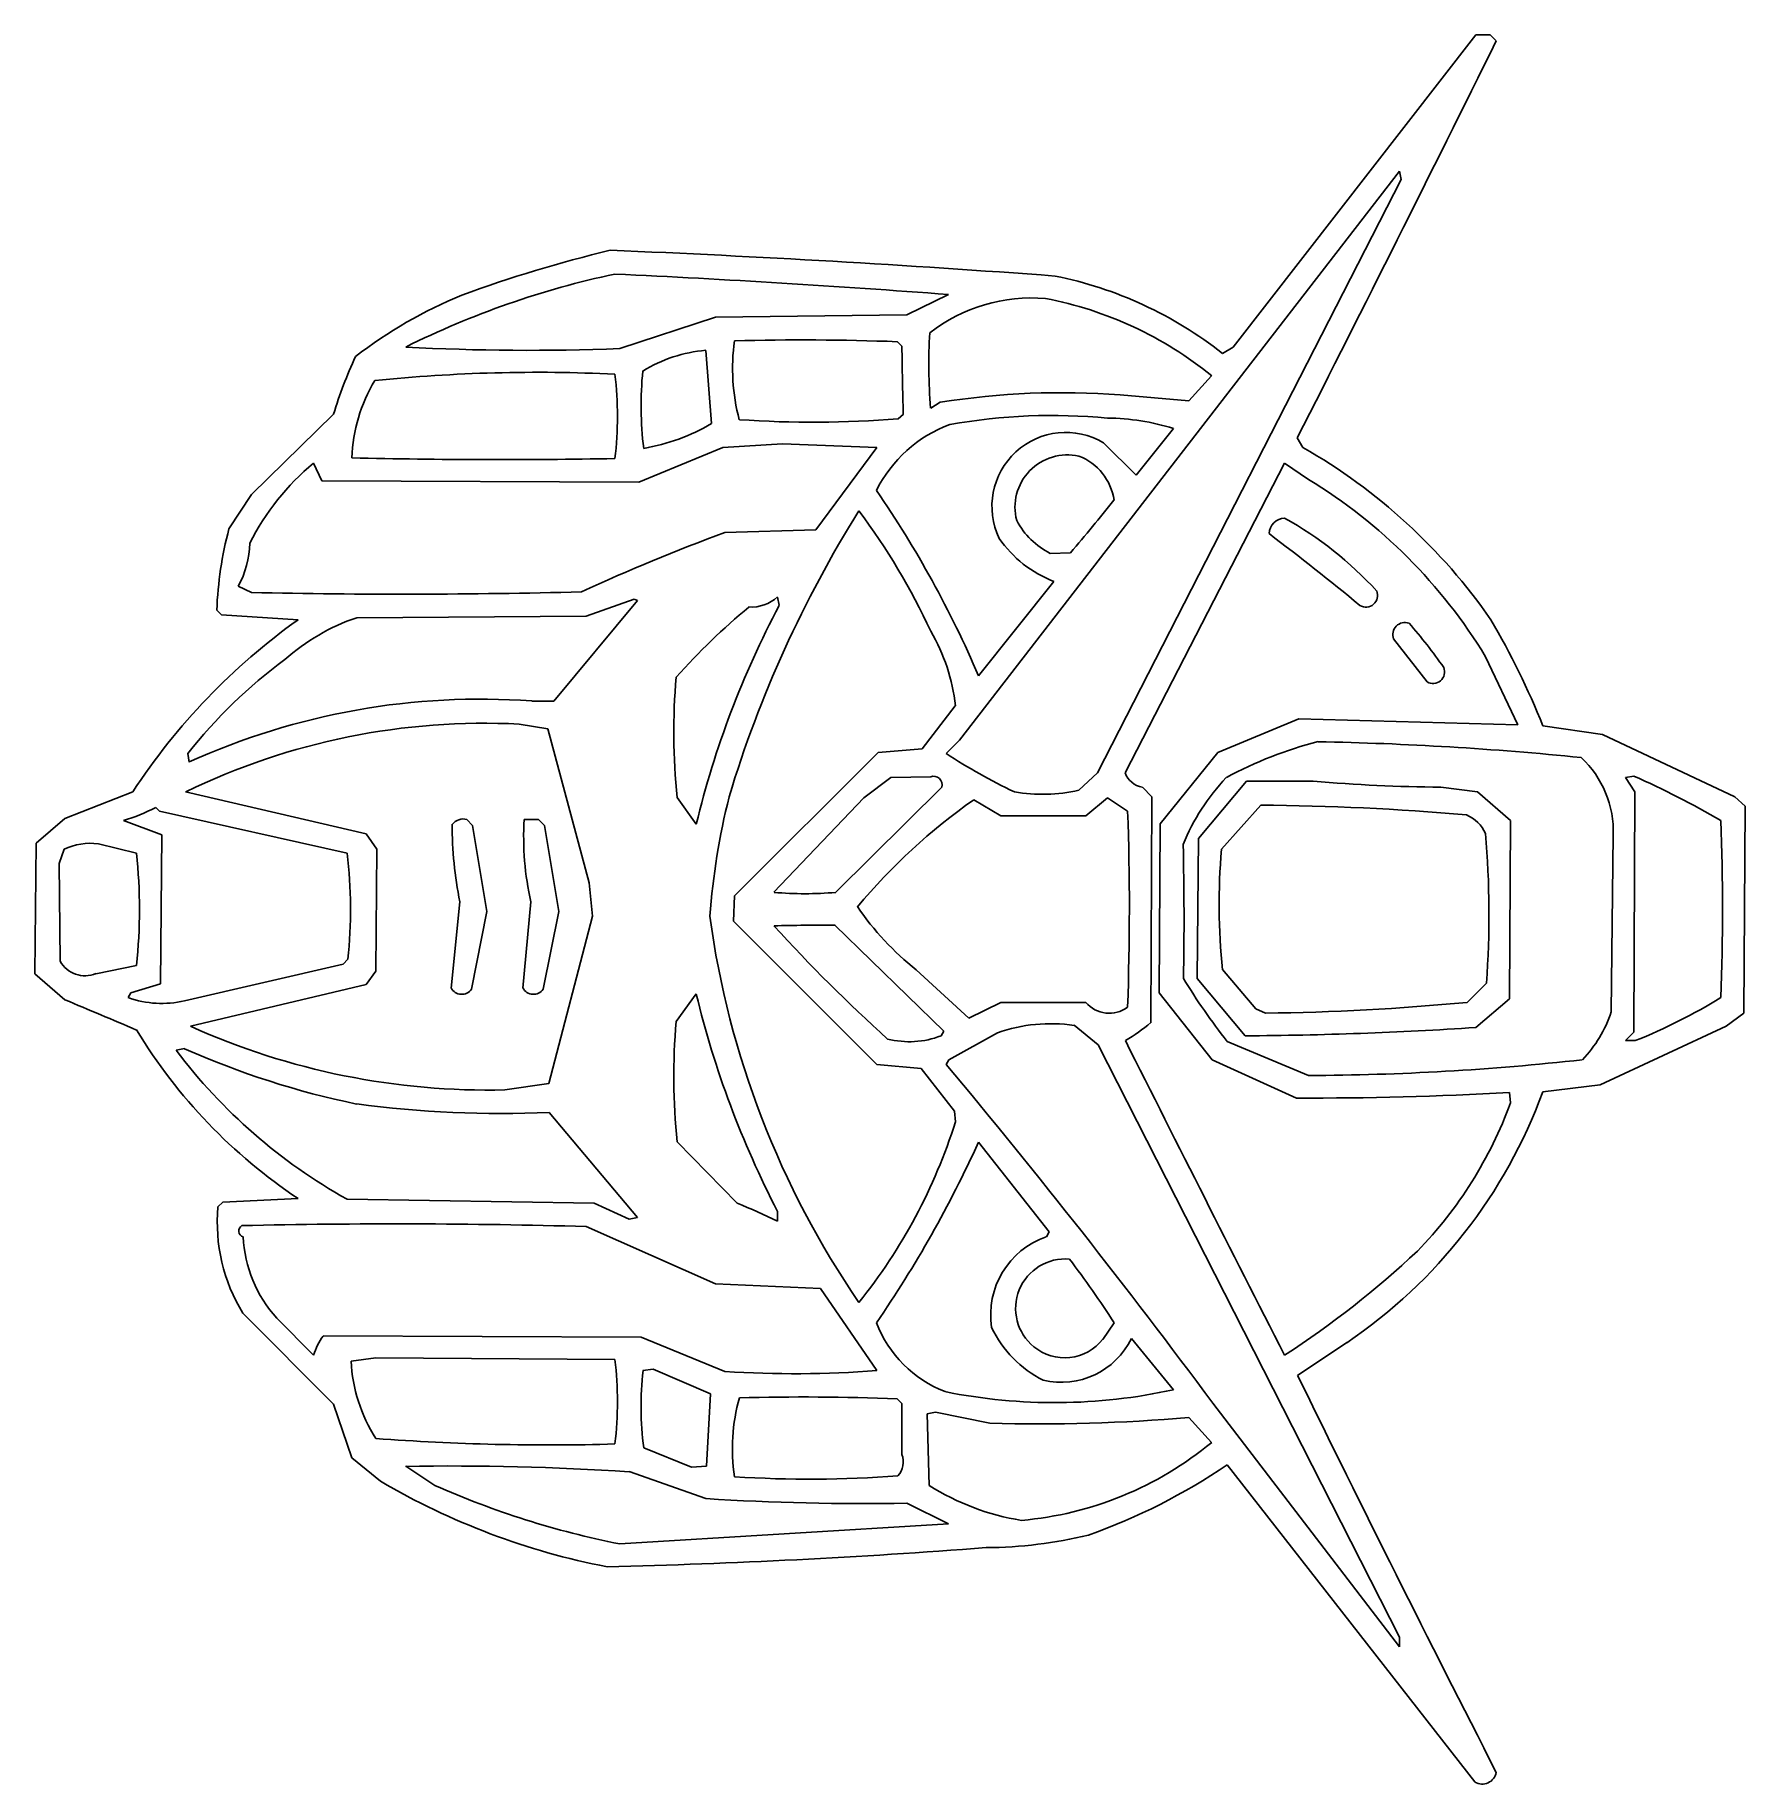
# Model space of a CAD drawing. Header units: inches. Extents: x -11.9 to 11.9, y -12.3 to 12.1.
import ezdxf

# ---------------------------------------------------------------- set-up
doc = ezdxf.new("R2010")
doc.units = ezdxf.units.IN
doc.header["$MEASUREMENT"] = 0
doc.linetypes.add('Continuous2', pattern=[0])
doc.layers.add('Unnamed Level 255', color=1, linetype='Continuous')

msp = doc.modelspace()

# ---------------------------------------------------------------- linework, layer by layer
at = {"layer": 'Unnamed Level 255', "color": 18, "linetype": 'Continuous2', "lineweight": -3, "true_color": 0x000000}
for p, q in [((4.782, 7.749), (8.167, 12.099)), ((8.167, 12.099), (8.367, 12.099)), ((8.367, 12.099), (8.45, 12.015)), ((7.1, 10.199), (0.967, 2.268)), ((2.891, 1.815), (7.123, 10.082)), ((7.123, 10.082), (7.1, 10.199)), ((0.233, 8.196), (0.817, 8.482)), ((-3.767, 7.729), (-2.433, 8.165)), ((-2.433, 8.165), (0.233, 8.196)), ((0.167, 7.76), (0.1, 7.824)), ((-2.488, 6.682), (-2.567, 7.703)), ((4.633, 7.66), (4.782, 7.749)), ((4.167, 7.001), (4.483, 7.349)), ((3.209, 7.082), (4.167, 7.001)), ((0.567, 6.899), (0.7, 6.979)), ((-8.9, 5.695), (-7.755, 6.815)), ((0.114, 6.749), (0.186, 6.815)), ((3.433, 5.965), (3.95, 6.615)), ((-2.332, 6.349), (-3.5, 5.865)), ((-1.5, 6.398), (-2.332, 6.349)), ((-0.183, 6.349), (-1.5, 6.398)), ((-1.033, 5.2), (-0.183, 6.349)), ((2.976, 6.415), (3.433, 5.965)), ((5.677, 6.482), (5.756, 6.349)), ((-7.917, 5.882), (-8.033, 6.132)), ((5.5, 6.132), (3.277, 1.815)), ((5.833, 5.905), (5.5, 6.132)), ((-3.5, 5.865), (-7.917, 5.882)), ((-9.214, 5.215), (-8.9, 5.695)), ((-2.3, 5.165), (-1.033, 5.2)), ((2.233, 4.873), (2.517, 4.882)), ((-9.083, 4.415), (-8.9, 4.328)), ((1.233, 3.165), (2.283, 4.482)), ((-4.686, 2.815), (-3.517, 4.215)), ((-3.567, 4.237), (-4.233, 3.999)), ((-3.517, 4.215), (-3.567, 4.237)), ((-1.544, 4.149), (-1.567, 4.265)), ((-9.317, 4.015), (-9.383, 4.082)), ((-8.25, 3.949), (-9.317, 4.015)), ((-4.233, 3.999), (-7.433, 3.976)), ((7.485, 3.082), (7.017, 3.682)), ((8.75, 2.482), (8.3, 3.433)), ((-4.994, 2.815), (-4.686, 2.815)), ((0.447, 2.149), (0.91, 2.749)), ((-4.767, 2.427), (-5.167, 2.493)), ((4.567, 2.099), (5.7, 2.565)), ((5.7, 2.565), (8.75, 2.482)), ((9.1, 2.47), (9.931, 2.349)), ((-4.192, 0.282), (-4.767, 2.427)), ((0.967, 2.268), (0.783, 2.082)), ((9.931, 2.349), (11.776, 1.482)), ((-9.788, 2.082), (-9.767, 1.965)), ((-2.167, 0.099), (-0.167, 2.099)), ((-0.167, 2.099), (0.447, 2.149)), ((3.767, 1.104), (4.567, 2.099)), ((0.013, 1.749), (-0.367, 1.464)), ((0.567, 1.76), (0.013, 1.749)), ((2.633, 1.572), (2.891, 1.815)), ((10.367, 1.77), (10.25, 1.749)), ((10.25, 1.749), (10.383, 1.549)), ((-11.5, 1.179), (-10.555, 1.549)), ((-9.817, 1.549), (-7.3, 0.965)), ((-2.967, 1.47), (-2.7, 1.099)), ((-0.367, 1.464), (-1.617, 0.149)), ((-0.756, 0.149), (0.721, 1.615)), ((3.033, 1.465), (2.73, 1.215)), ((3.312, 1.282), (3.033, 1.465)), ((3.517, 1.615), (3.65, 1.482)), ((3.65, 1.482), (3.633, -1.668)), ((4.3, 0.899), (4.967, 1.699)), ((4.967, 1.699), (5.9, 1.699)), ((7.676, 1.615), (8.189, 1.549)), ((8.189, 1.549), (8.65, 1.149)), ((10.383, 1.549), (10.367, -1.801)), ((11.776, 1.482), (11.917, 1.349)), ((-10.183, 1.282), (-10.233, 1.332)), ((-7.567, 0.694), (-10.183, 1.282)), ((1.544, 1.215), (1.167, 1.438)), ((5.167, 1.364), (4.62, 0.749)), ((11.917, 1.349), (11.9, -1.534)), ((-11.9, 0.832), (-11.5, 1.179)), ((-10.683, 1.149), (-10.15, 0.949)), ((-5.9, 1.165), (-5.817, 1.082)), ((-5.817, 1.082), (-5.617, -0.118)), ((-5.1, 1.165), (-4.9, 1.165)), ((-4.9, 1.165), (-4.817, 1.082)), ((-4.817, 1.082), (-4.617, -0.118)), ((2.73, 1.215), (1.544, 1.215)), ((3.75, -1.251), (3.767, 1.104)), ((8.65, 1.149), (8.633, -1.335)), ((-11.917, -0.985), (-11.9, 0.832)), ((-11.511, 0.749), (-11.58, 0.549)), ((-10.5, 0.694), (-11.033, 0.826)), ((-10.15, 0.949), (-10.167, -1.127)), ((-7.3, 0.965), (-7.15, 0.749)), ((-7.15, 0.749), (-7.167, -0.948)), ((4.283, -1.051), (4.3, 0.899)), ((10.052, -1.518), (10.08, 0.949)), ((-11.58, 0.549), (-11.567, -0.81)), ((-4.146, -0.185), (-4.192, 0.282)), ((-6.117, -1.185), (-5.994, 0.015)), ((-5.117, -1.185), (-5.007, 0.015)), ((-2.183, -0.251), (-2.167, 0.099)), ((-5.617, -0.118), (-5.833, -1.201)), ((-4.617, -0.118), (-4.833, -1.201)), ((-4.756, -2.518), (-4.146, -0.185)), ((-0.183, -2.251), (-2.183, -0.251)), ((0.75, -1.785), (-0.767, -0.307)), ((-11.067, -0.985), (-10.5, -0.873)), ((-9.833, -1.364), (-7.622, -0.851)), ((-7.622, -0.851), (-7.555, -0.785)), ((-7.167, -0.948), (-7.3, -1.135)), ((0.367, -0.932), (1.1, -1.606)), ((4.633, -0.929), (5.1, -1.477)), ((-11.5, -1.348), (-11.917, -0.985)), ((-10.167, -1.127), (-10.579, -1.251)), ((-7.3, -1.135), (-9.75, -1.718)), ((4.951, -1.851), (4.283, -1.051)), ((8.044, -1.385), (8.313, -1.118)), ((-10.579, -1.251), (-10.617, -1.318)), ((-2.7, -1.268), (-2.98, -1.651)), ((1.1, -1.606), (1.543, -1.385)), ((1.543, -1.385), (2.73, -1.385)), ((4.491, -2.185), (3.75, -1.251)), ((8.633, -1.335), (8.167, -1.735)), ((2.9, -1.975), (2.567, -1.705)), ((5.1, -1.477), (5.233, -1.535)), ((11.9, -1.534), (11.653, -1.718)), ((0.712, -1.851), (0.75, -1.785)), ((1.5, -1.808), (0.821, -2.185)), ((4.7, -1.93), (5.833, -2.404)), ((11.653, -1.718), (9.9, -2.535)), ((10.367, -1.801), (10.25, -1.918)), ((10.25, -1.918), (10.387, -1.918)), ((-9.833, -2.03), (-9.95, -2.051)), ((0.821, -2.185), (0.783, -2.251)), ((7.1, -10.231), (2.9, -1.975)), ((5.666, -2.718), (4.491, -2.185)), ((0.433, -2.306), (-0.183, -2.251)), ((0.9, -2.901), (0.433, -2.306)), ((-5.367, -2.603), (-4.756, -2.518)), ((8.647, -2.785), (8.633, -2.641)), ((9.9, -2.535), (9.1, -2.63)), ((-3.517, -4.385), (-4.752, -2.918)), ((0.912, -3.051), (0.9, -2.901)), ((-2.967, -3.329), (-2.132, -4.185)), ((2.217, -4.585), (1.233, -3.335)), ((-9.3, -4.168), (-8.25, -4.118)), ((-7.567, -4.129), (-4.124, -4.185)), ((-9.367, -4.235), (-9.3, -4.168)), ((-4.124, -4.185), (-3.633, -4.408)), ((-3.633, -4.408), (-3.517, -4.385)), ((-1.567, -4.435), (-1.567, -4.298)), ((-2.433, -5.309), (-4.233, -4.51)), ((2.179, -4.651), (2.217, -4.585)), ((-0.967, -5.373), (-2.433, -5.309)), ((-0.183, -6.518), (-0.967, -5.373)), ((-7.757, -6.985), (-9.019, -5.718)), ((-8.546, -5.785), (-8.033, -6.301)), ((-7.9, -6.035), (-3.466, -6.051)), ((-3.466, -6.051), (-2.3, -6.529)), ((2.967, -6.082), (3.123, -5.851)), ((3.95, -6.785), (3.367, -6.068)), ((6.367, -6.128), (5.681, -6.585)), ((-7.167, -6.34), (-7.512, -6.385)), ((-3.833, -6.363), (-7.167, -6.34)), ((-3.3, -6.497), (-3.443, -6.518)), ((-2.5, -6.841), (-3.3, -6.497)), ((-7.5, -7.735), (-7.757, -6.985)), ((-2.556, -7.851), (-2.5, -6.841)), ((0.167, -6.975), (0.1, -6.909)), ((0.167, -7.687), (0.167, -6.975)), ((4.5, -6.973), (7.1, -10.368)), ((0.633, -7.097), (0.517, -7.118)), ((0.517, -7.118), (0.545, -8.118)), ((1.391, -7.251), (0.633, -7.097)), ((4.483, -7.518), (4.167, -7.172)), ((-7.1, -8.06), (-7.5, -7.735)), ((-3.433, -7.595), (-2.767, -7.862)), ((-6.75, -7.851), (-6.344, -8.118)), ((-2.567, -8.302), (-3.633, -7.926)), ((-2.767, -7.862), (-2.556, -7.851)), ((8.151, -12.251), (4.7, -7.83)), ((0.817, -8.651), (0.233, -8.366)), ((-3.767, -8.934), (0.817, -8.651)), ((7.1, -10.368), (7.1, -10.231))]:
    msp.add_line(p, q, dxfattribs=at)
for centre, radius, start, end in [((-590.28, 308.603), 668.163, 333.117208, 333.647948), ((0.773, -10.078), 19.738, 103.6949, 109.9657), ((-11.803, -180.769), 190.032, 85.74399, 87.61655), ((-1.263, -3.282), 12.32, 102.04, 116.4448), ((-12.34, -168.247), 177.218, 85.74232, 87.24856), ((1.207, 3.311), 5.537, 51.7656, 78.6107), ((-3.473, 2.456), 6.514, 112.5116, 127.6222), ((1.975, 6.115), 2.319, 85.2473, 127.7641), ((1.189, 3.295), 5.223, 50.8946, 79.2095), ((0.565, 7.45), 2.759, 171.9437, 194.9911), ((-1.233, -28.801), 36.649, 87.9151, 91.4593), ((8.111, 7.511), 7.57, 176.6863, 184.6409), ((-1.506, 4.881), 6.542, 155.2947, 162.8026), ((-5.043, 40.005), 32.302, 266.9707, 272.2644), ((-2.403, 5.718), 1.992, 94.7254, 121.5747), ((38.677, 8.076), 38.512, 180.4709, 181.8766), ((-4.92, -14.947), 22.344, 87.2127, 95.8037), ((-8.832, 6.782), 5.033, 353.2895, 6.7105), ((1.448, 6.931), 4.917, 174.3474, 186.9444), ((-5.276, 6.129), 2.225, 148.795, 178.0544), ((2.394, -3.681), 10.794, 85.6684, 99.029), ((-3.906, 9.098), 2.802, 279.7229, 300.4229), ((-1.074, 21.551), 14.85, 266.0396, 274.5899), ((1.5, 4.901), 1.891, 110.6639, 153.3747), ((2.268, -1.517), 8.312, 84.7178, 99.94), ((2.985, 3.474), 3.286, 72.9256, 89.1609), ((2.451, 5.529), 1.03, 59.3373, 205.7635), ((1.775, -0.625), 8.03, 34.7218, 60.2827), ((-5.749, 3.399), 3.562, 129.892, 153.0121), ((-5.413, 93.652), 87.472, 268.63296, 271.03487), ((2.471, 5.517), 0.729, 77.1692, 194.8935), ((2.355, 5.505), 0.775, 8.1989, 68.9461), ((1.996, -0.391), 7.373, 31.2364, 58.6344), ((-12.454, -2.69), 14.888, 23.1618, 34.531), ((-20.417, 24.414), 30.124, 319.5794, 321.3875), ((13.524, -3.275), 16.468, 147.9459, 163.2115), ((-7.843, -0.086), 9.259, 24.7286, 36.842), ((5.512, 5.137), 0.229, 92.9363, 177.0637), ((3.024, 0.921), 5.087, 42.3534, 60.8735), ((-4.128, 3.874), 5.259, 165.2272, 177.7371), ((7.703, -21.845), 28.803, 110.3223, 114.6288), ((2.719, 5.837), 1.079, 208.0536, 243.2609), ((-16.85, -24.187), 36.748, 50.4501, 52.9664), ((-10.279, 5.056), 1.357, 331.8187, 358.2764), ((2.876, 6.013), 1.642, 214.5481, 248.843), ((-6.802, 99.295), 94.991, 268.73419, 271.50906), ((10.015, -1.978), 13.082, 152.0753, 166.3989), ((-1.932, 4.671), 0.546, 266.3935, 312.0137), ((6.634, 4.287), 0.162, 238.785, 22.4005), ((-2.977, -3.423), 9.063, 125.5772, 146.7348), ((-6.485, 1.198), 2.936, 108.8386, 131.5701), ((3.894, -2.964), 9.198, 129.5773, 138.3551), ((7.176, 3.74), 0.169, 70.068, 199.932), ((-1.391, -1.756), 11.31, 21.9389, 30.2899), ((-1.65, 2.477), 2.575, 6.0517, 30.5728), ((2.235, -0.517), 6.67, 34.7216, 41.456), ((-4.199, -2.333), 7.123, 126.4769, 141.6929), ((7.568, 3.22), 0.161, 238.9853, 22.5318), ((6.071, 2.381), 9.084, 175.152, 185.7537), ((-5.714, -6.968), 9.81, 85.7921, 114.4037), ((-5.654, -7.024), 9.53, 87.0661, 115.8966), ((7.319, -3.093), 5.511, 104.2022, 118.5207), ((5.076, -43.106), 45.363, 84.2345, 88.8753), ((5.464, 9.312), 8.613, 237.0801, 244.3363), ((8.671, 0.997), 1.41, 358.0202, 46.9613), ((0.608, 1.649), 0.118, 343.5646, 110.4079), ((3.566, 1.918), 0.307, 199.6133, 260.6953), ((6.873, -0.321), 3.01, 136.565, 157.8214), ((5.284, -9.647), 12.497, 59.7521, 66.0046), ((7.456, -0.942), 9.996, 165.9669, 175.6558), ((2.126, 3.768), 2.253, 259.9818, 283.0104), ((7.776, 22.712), 21.097, 264.8985, 269.728), ((-11.373, 3.485), 2.436, 286.4421, 297.8905), ((6.01, -5.461), 8.429, 125.0698, 140.0794), ((-35.574, -0.073), 38.91, 357.9701, 1.9959), ((4.892, -34.867), 36.232, 85.0267, 89.5661), ((7.831, 0.755), 0.515, 24.4591, 66.911), ((-5.948, 0.977), 0.194, 75.5888, 141.2811), ((-0.856, 1.064), 5.245, 179.6246, 191.5376), ((-0.755, 0.937), 4.351, 176.9967, 192.235), ((-20.352, -0.061), 31.955, 357.7462, 2.1701), ((-11.142, -0.017), 0.85, 82.6524, 115.7052), ((-40.647, -0.225), 44.745, 358.9411, 1.3316), ((13.662, -0.019), 9.075, 175.1489, 185.7577), ((-4.916, -0.159), 13.264, 355.853, 4.8748), ((-18.258, -0.089), 7.797, 354.2332, 5.7668), ((-14.139, -0.096), 6.62, 354.0302, 6.8567), ((-1.186, 4.926), 4.797, 264.8509, 275.1491), ((9.881, 1.507), 12.507, 187.7718, 214.4476), ((2.835, 2.195), 3.983, 214.3251, 231.7102), ((-0.764, -32.934), 32.627, 90.0043, 91.4972), ((15.195, 14.972), 22.725, 222.2863, 227.9238), ((-11.219, -0.619), 0.396, 208.8251, 292.6078), ((-5.97, -1.108), 0.165, 207.5194, 325.7477), ((-4.97, -1.108), 0.165, 207.5194, 325.7477), ((11.594, 3.509), 8.781, 211.2876, 218.2676), ((-534.673, -1241.591), 1346.073, 67.082277, 67.128482), ((-10.147, 0), 1.4, 250.3766, 282.9295), ((10.334, 1.88), 13.409, 193.5806, 207.437), ((3.056, -1.112), 0.425, 219.8906, 307.0279), ((4.766, 33.487), 35.026, 270.7637, 275.3689), ((7.559, 5.18), 7.641, 291.7257, 301.7407), ((6.082, -2.417), 9.095, 175.1694, 185.7536), ((2.244, -3.942), 2.26, 81.7888, 109.2149), ((2.208, -0.03), 2.171, 299.6174, 311.0438), ((8.388, -0.966), 1.754, 315.9807, 341.6493), ((-4.103, 2.107), 7.48, 211.2196, 236.3312), ((-5.613, 7.469), 10.076, 245.7588, 271.402), ((0.269, -0.688), 1.245, 255.9368, 290.85), ((529.58, 261.803), 588.676, 206.614756, 207.092954), ((4.556, 53.412), 55.265, 270.4091, 273.746), ((-3.815, 2.58), 7.687, 217.0514, 240.7877), ((-5.054, 8.72), 11.765, 246.0307, 258.3315), ((5.713, 33.042), 35.446, 270.1945, 276.3753), ((-78.925, -68.813), 103.846, 36.54813, 39.86411), ((5.869, 46.326), 49.045, 269.7625, 273.2311), ((2.32, -0.15), 7.219, 304.0919, 339.9065), ((-5.429, 12.384), 15.317, 262.4827, 272.534), ((3.164, -0.783), 5.838, 315.8166, 339.9435), ((-6.419, -0.752), 7.682, 321.1779, 342.5838), ((-13.685, 3.439), 16.384, 325.4544, 335.5778), ((-6.959, -4.453), 2.417, 174.8164, 211.5524), ((-5.008, -11.455), 7.818, 63.8855, 68.4184), ((-8.994, -4.571), 0.0838, 117.9644, 254.3289), ((-6.891, -99.748), 95.276, 88.4015, 91.28839), ((-7.194, -4.559), 1.825, 182.9042, 222.1935), ((2.558, -5.742), 1.155, 109.1778, 188.7509), ((-1.479, 4.507), 12.866, 302.849, 313.331), ((2.441, -5.651), 0.69, 85.0864, 230.719), ((-7.824, -12.867), 13.003, 32.6557, 37.4372), ((-7.228, -6.538), 0.839, 143.2054, 163.6645), ((1.382, -5.242), 1.685, 201.1897, 248.5927), ((2.836, -5.245), 1.571, 205.3727, 243.5346), ((2.435, -5.663), 0.676, 230.426, 321.7953), ((2.385, -5.588), 1.093, 256.8121, 333.9149), ((-5.287, -6.266), 2.228, 183.0507, 212.4868), ((-8.832, -6.951), 5.033, 353.2895, 6.7105), ((1.009, -7.018), 4.479, 173.5894, 187.4036), ((-1.319, 8.475), 15.036, 266.2591, 274.3313), ((2.295, 0.748), 7.712, 258.5668, 282.3895), ((301.026, 137.772), 328.736, 206.04808, 207.12655), ((0.448, -7.603), 2.644, 164.5002, 188.5649), ((-1.197, -41.552), 34.667, 87.8552, 91.4919), ((2.057, 18.14), 25.4, 268.4971, 274.7641), ((-4.767, 24.393), 31.947, 265.6914, 271.674), ((1.409, -3.797), 4.827, 275.044, 309.566), ((-0.11, -7.789), 0.295, 318.5119, 20.2783), ((-6.116, -46.256), 38.409, 86.2947, 90.9465), ((-1.114, 8.233), 16.264, 266.2907, 274.3209), ((-0.091, -0.772), 8.531, 289.5685, 304.1637), ((-2.065, 0.507), 9.937, 239.558, 259.112), ((-1.376, 3.096), 12.265, 246.1046, 258.7593), ((2.369, -5.243), 3.404, 237.6155, 260.9545), ((-0.396, 25.662), 34.033, 266.3425, 271.0589), ((-6.354, 90.996), 100.277, 271.37789, 274.40091), ((1.294, -2.703), 6.282, 270.4338, 283.5607), ((8.254, -12.08), 0.2, 239.1848, 348.924)]:
    msp.add_arc(centre, radius, start, end, dxfattribs=at)

doc.saveas('drawing.dxf')
